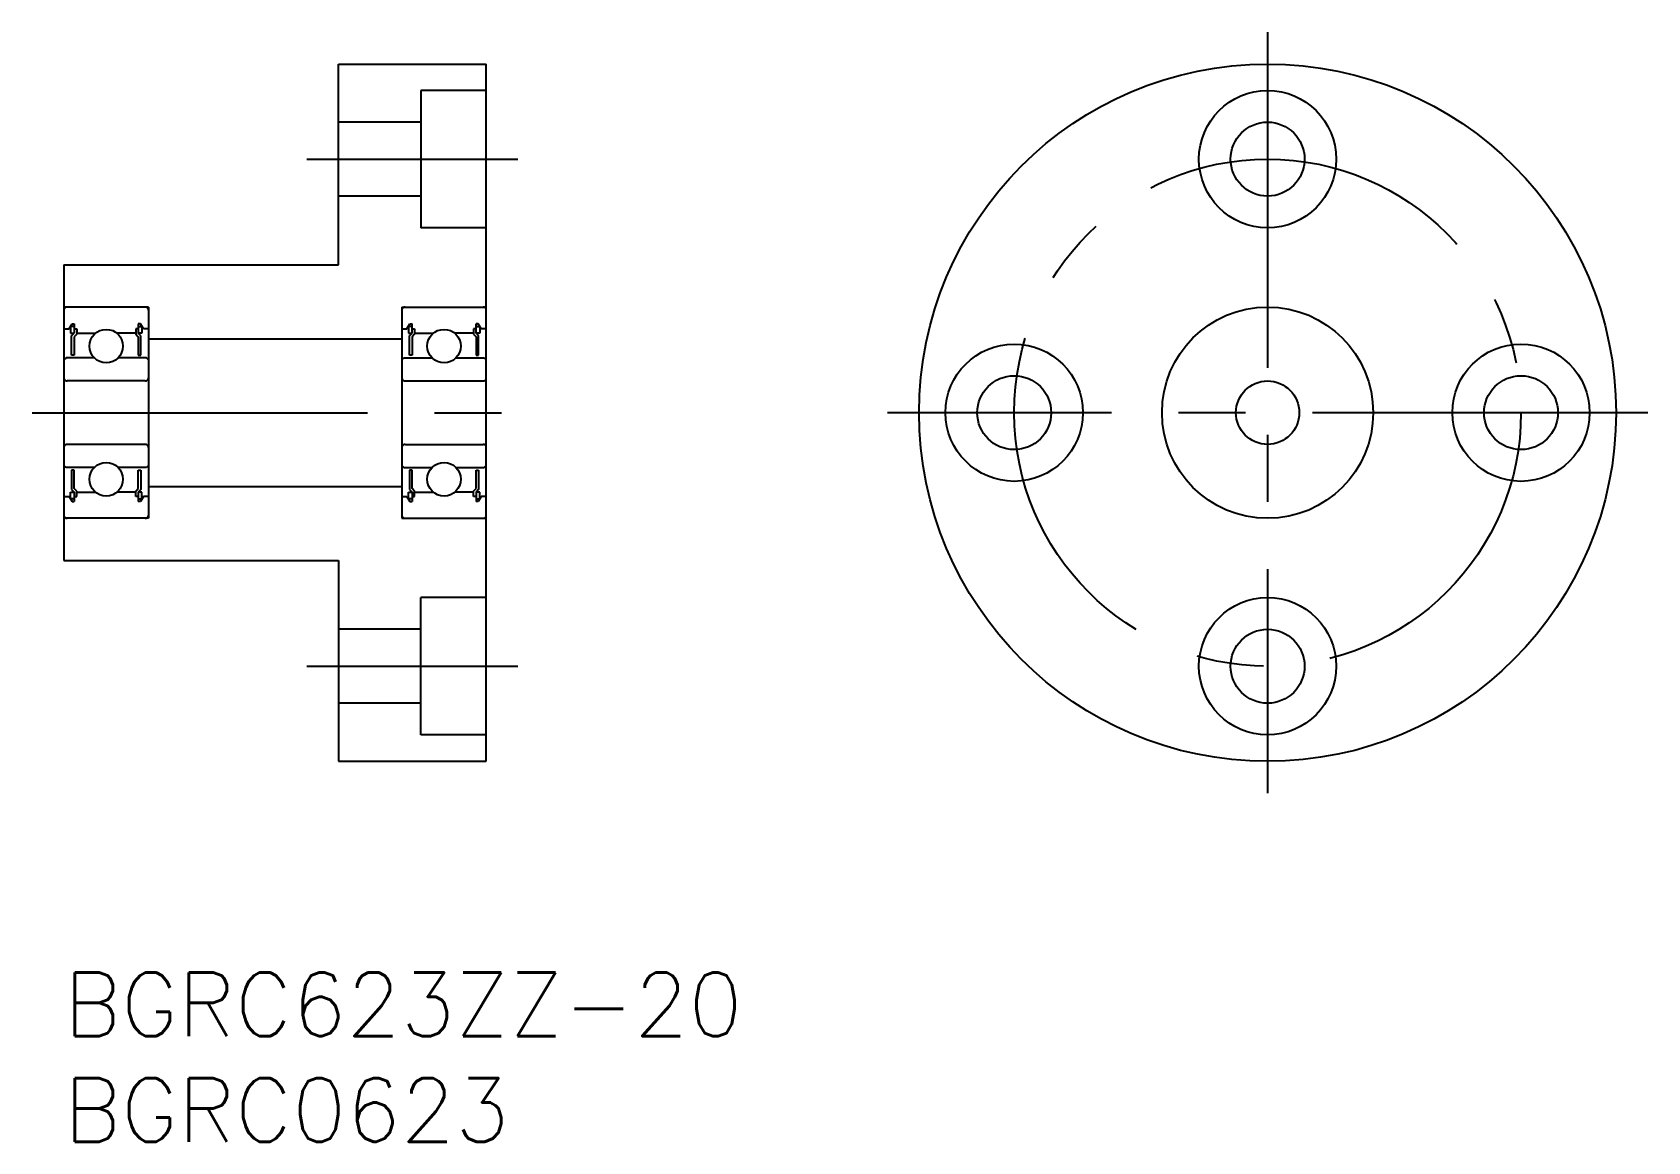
# Model space of a CAD drawing. Extents: x -1.5 to 75, y -8 to 44.5.
import ezdxf

# ---------------------------------------------------------------- set-up
doc = ezdxf.new("R2010")
doc.units = 0
doc.header["$LTSCALE"] = 0.5
doc.linetypes.add('CENTER', pattern=[50.8, 31.75, -6.35, 6.35, -6.35])
for name, color, linetype in [('MSM_CENTER', 1, 'CENTER'), ('MSM_CONTINUOUS', 7, 'CONTINUOUS'), ('MSM_PART_NUMBER', 7, 'CONTINUOUS')]:
    doc.layers.add(name, color=color, linetype=linetype)
doc.styles.get("Standard").update_dxf_attribs({"font": 'txt.shx', "height": 3, "bigfont": 'bigfont.shx'})

# ---------------------------------------------------------------- blocks, each defined once
blk = doc.blocks.new('*U2')
at = {"layer": 'MSM_PART_NUMBER'}
blk.add_text('BGRC623ZZ-20', height=3, dxfattribs=at).set_placement((0, -3))
blk = doc.blocks.new('*U3')
at = {"layer": 'MSM_PART_NUMBER'}
blk.add_text('BGRC0623', height=3, dxfattribs=at).set_placement((0, -8))

msp = doc.modelspace()

# ---------------------------------------------------------------- linework, layer by layer
at = {"layer": 'MSM_CENTER'}
for p, q in [((57, 44.5), (57, 8.5)), ((11.5, 38.5), (21.5, 38.5)), ((-1.5, 26.5), (21.5, 26.5)), ((75, 26.5), (39, 26.5)), ((11.5, 14.5), (21.5, 14.5))]:
    msp.add_line(p, q, dxfattribs=at)
msp.add_circle((57, 26.5), 12, dxfattribs=at)
at = {"layer": 'MSM_CONTINUOUS'}
for p, q in [((13, 43), (20, 43)), ((13, 33.5), (13, 43)), ((20, 10), (20, 43)), ((16.9, 41.75), (16.9, 35.25)), ((20, 41.75), (16.9, 41.75)), ((16.9, 40.25), (13, 40.25)), ((16.9, 36.75), (13, 36.75)), ((20, 35.25), (16.9, 35.25)), ((0, 33.5), (0, 19.5)), ((0, 33.5), (13, 33.5)), ((4, 31.5), (0, 31.5)), ((4, 31.5), (4, 21.5)), ((16, 31.5), (20, 31.5)), ((16, 31.5), (16, 21.5)), ((0.241, 30.46), (0.381, 30.701)), ((0.381, 30.701), (0.483, 30.701)), ((0.483, 30.701), (0.483, 30.26)), ((3.518, 30.701), (3.518, 30.26)), ((3.619, 30.701), (3.518, 30.701)), ((3.759, 30.46), (3.619, 30.701)), ((16.241, 30.46), (16.381, 30.701)), ((16.381, 30.701), (16.482, 30.701)), ((16.482, 30.26), (16.482, 30.701)), ((19.517, 30.26), (19.517, 30.701)), ((19.619, 30.701), (19.517, 30.701)), ((19.759, 30.46), (19.619, 30.701)), ((0, 30.49), (0.03, 30.46)), ((0.03, 30.46), (0.241, 30.46)), ((0.483, 30.581), (0.311, 30.581)), ((0.311, 30.581), (0.311, 30.26)), ((0.311, 30.26), (0.483, 30.26)), ((0.362, 30.139), (0.483, 30.26)), ((0.362, 29.216), (0.362, 30.139)), ((0.483, 30.46), (0.603, 30.46)), ((0.603, 30.21), (0.483, 30.089)), ((0.483, 30.089), (0.483, 29.216)), ((0.603, 30.46), (0.603, 30.21)), ((0.603, 30.29), (0.633, 30.26)), ((0.633, 30.26), (1.492, 30.26)), ((3.367, 30.26), (2.508, 30.26)), ((3.397, 30.29), (3.367, 30.26)), ((3.397, 30.46), (3.397, 30.21)), ((3.518, 30.46), (3.397, 30.46)), ((3.397, 30.21), (3.518, 30.089)), ((3.518, 30.581), (3.689, 30.581)), ((3.638, 30.139), (3.518, 30.26)), ((3.689, 30.26), (3.518, 30.26)), ((3.518, 30.089), (3.518, 29.216)), ((3.638, 29.216), (3.638, 30.139)), ((3.689, 30.581), (3.689, 30.26)), ((3.97, 30.46), (3.759, 30.46)), ((4, 30.49), (3.97, 30.46)), ((4, 30), (16, 30)), ((16, 30.49), (16.03, 30.46)), ((16.03, 30.46), (16.241, 30.46)), ((16.482, 30.581), (16.311, 30.581)), ((16.311, 30.581), (16.311, 30.26)), ((16.311, 30.26), (16.482, 30.26)), ((16.362, 30.139), (16.482, 30.26)), ((16.362, 29.216), (16.362, 30.139)), ((16.482, 30.46), (16.603, 30.46)), ((16.603, 30.21), (16.482, 30.089)), ((16.482, 30.089), (16.482, 29.216)), ((16.603, 30.46), (16.603, 30.21)), ((16.603, 30.29), (16.633, 30.26)), ((16.633, 30.26), (17.492, 30.26)), ((19.367, 30.26), (18.508, 30.26)), ((19.397, 30.29), (19.367, 30.26)), ((19.517, 30.46), (19.397, 30.46)), ((19.397, 30.46), (19.397, 30.21)), ((19.397, 30.21), (19.517, 30.089)), ((19.517, 30.581), (19.689, 30.581)), ((19.689, 30.26), (19.517, 30.26)), ((19.638, 30.139), (19.517, 30.26)), ((19.517, 30.089), (19.517, 29.216)), ((19.638, 29.216), (19.638, 30.139)), ((19.689, 30.581), (19.689, 30.26)), ((19.97, 30.46), (19.759, 30.46)), ((20, 30.49), (19.97, 30.46)), ((0.1, 29.1), (0, 29)), ((1.428, 29.1), (0.1, 29.1)), ((0.483, 29.216), (0.362, 29.216)), ((3.9, 29.1), (2.572, 29.1)), ((3.518, 29.216), (3.638, 29.216)), ((4, 29), (3.9, 29.1)), ((16, 29), (16.1, 29.1)), ((16.1, 29.1), (17.428, 29.1)), ((16.482, 29.216), (16.362, 29.216)), ((18.572, 29.1), (19.9, 29.1)), ((19.517, 29.216), (19.638, 29.216)), ((19.9, 29.1), (20, 29)), ((3.85, 28), (0.15, 28)), ((16.15, 28), (19.85, 28)), ((3.85, 25), (0.15, 25)), ((16.15, 25), (19.85, 25)), ((0.1, 23.9), (0, 24)), ((1.428, 23.9), (0.1, 23.9)), ((0.483, 23.784), (0.362, 23.784)), ((0.362, 23.784), (0.362, 22.861)), ((0.483, 22.911), (0.483, 23.784)), ((3.9, 23.9), (2.572, 23.9)), ((3.518, 22.911), (3.518, 23.784)), ((3.518, 23.784), (3.638, 23.784)), ((3.638, 23.784), (3.638, 22.861)), ((4, 24), (3.9, 23.9)), ((16, 24), (16.1, 23.9)), ((16.1, 23.9), (17.428, 23.9)), ((16.362, 23.784), (16.362, 22.861)), ((16.482, 23.784), (16.362, 23.784)), ((16.482, 22.911), (16.482, 23.784)), ((18.572, 23.9), (19.9, 23.9)), ((19.517, 22.911), (19.517, 23.784)), ((19.517, 23.784), (19.638, 23.784)), ((19.638, 23.784), (19.638, 22.861)), ((19.9, 23.9), (20, 24)), ((4, 23), (16, 23)), ((0, 22.51), (0.03, 22.54)), ((0.03, 22.54), (0.241, 22.54)), ((0.241, 22.54), (0.381, 22.299)), ((0.311, 22.419), (0.311, 22.74)), ((0.311, 22.74), (0.483, 22.74)), ((0.483, 22.419), (0.311, 22.419)), ((0.362, 22.861), (0.483, 22.74)), ((0.381, 22.299), (0.483, 22.299)), ((0.603, 22.79), (0.483, 22.911)), ((0.483, 22.74), (0.483, 22.299)), ((0.483, 22.54), (0.603, 22.54)), ((0.603, 22.54), (0.603, 22.79)), ((0.603, 22.71), (0.633, 22.74)), ((0.633, 22.74), (1.492, 22.74)), ((3.367, 22.74), (2.508, 22.74)), ((3.397, 22.71), (3.367, 22.74)), ((3.397, 22.79), (3.518, 22.911)), ((3.397, 22.54), (3.397, 22.79)), ((3.518, 22.54), (3.397, 22.54)), ((3.638, 22.861), (3.518, 22.74)), ((3.518, 22.74), (3.518, 22.299)), ((3.689, 22.74), (3.518, 22.74)), ((3.518, 22.419), (3.689, 22.419)), ((3.619, 22.299), (3.518, 22.299)), ((3.759, 22.54), (3.619, 22.299)), ((3.689, 22.419), (3.689, 22.74)), ((3.97, 22.54), (3.759, 22.54)), ((4, 22.51), (3.97, 22.54)), ((16, 22.51), (16.03, 22.54)), ((16.03, 22.54), (16.241, 22.54)), ((16.241, 22.54), (16.381, 22.299)), ((16.311, 22.419), (16.311, 22.74)), ((16.311, 22.74), (16.482, 22.74)), ((16.482, 22.419), (16.311, 22.419)), ((16.362, 22.861), (16.482, 22.74)), ((16.381, 22.299), (16.482, 22.299)), ((16.603, 22.79), (16.482, 22.911)), ((16.482, 22.74), (16.482, 22.299)), ((16.482, 22.54), (16.603, 22.54)), ((16.603, 22.54), (16.603, 22.79)), ((16.603, 22.71), (16.633, 22.74)), ((16.633, 22.74), (17.492, 22.74)), ((19.367, 22.74), (18.508, 22.74)), ((19.397, 22.71), (19.367, 22.74)), ((19.397, 22.79), (19.517, 22.911)), ((19.397, 22.54), (19.397, 22.79)), ((19.517, 22.54), (19.397, 22.54)), ((19.638, 22.861), (19.517, 22.74)), ((19.517, 22.74), (19.517, 22.299)), ((19.689, 22.74), (19.517, 22.74)), ((19.517, 22.419), (19.689, 22.419)), ((19.619, 22.299), (19.517, 22.299)), ((19.759, 22.54), (19.619, 22.299)), ((19.689, 22.419), (19.689, 22.74)), ((19.97, 22.54), (19.759, 22.54)), ((20, 22.51), (19.97, 22.54)), ((4, 21.5), (0, 21.5)), ((16, 21.5), (20, 21.5)), ((0, 19.5), (13, 19.5)), ((13, 19.5), (13, 10)), ((16.9, 11.25), (16.9, 17.75)), ((20, 17.75), (16.9, 17.75)), ((16.9, 16.25), (13, 16.25)), ((16.9, 12.75), (13, 12.75)), ((20, 11.25), (16.9, 11.25)), ((13, 10), (20, 10))]:
    msp.add_line(p, q, dxfattribs=at)
for centre, radius in [((57, 26.5), 16.5), ((57, 38.5), 3.25), ((57, 38.5), 1.75), ((57, 26.5), 5), ((2, 29.65), 0.794), ((18, 29.65), 0.794), ((45, 26.5), 3.25), ((69, 26.5), 3.25), ((45, 26.5), 1.75), ((57, 26.5), 1.5), ((69, 26.5), 1.75), ((2, 23.35), 0.794), ((18, 23.35), 0.794), ((57, 14.5), 3.25), ((57, 14.5), 1.75)]:
    msp.add_circle(centre, radius, dxfattribs=at)
for centre, start, end in [((0.15, 31.35), 90, 179.99998), ((3.85, 31.35), 359.99999, 90), ((16.15, 31.35), 90, 180.00001), ((19.85, 31.35), 0.00002, 90), ((0.15, 28.15), 179.99998, 270), ((3.85, 28.15), 270, 359.99999), ((16.15, 28.15), 180.00001, 270), ((19.85, 28.15), 270, 0.00002), ((0.15, 24.85), 90, 179.99999), ((3.85, 24.85), 360, 90), ((16.15, 24.85), 90, 180), ((19.85, 24.85), 0.00001, 90), ((0.15, 21.65), 179.99999, 270), ((3.85, 21.65), 270, 360), ((16.15, 21.65), 180, 270), ((19.85, 21.65), 270, 0.00001)]:
    msp.add_arc(centre, 0.15, start, end, dxfattribs=at)

# ---------------------------------------------------------------- block references
for name in ['*U2', '*U3']:
    msp.add_blockref(name, (0, 0), dxfattribs=at)

doc.saveas('drawing.dxf')
